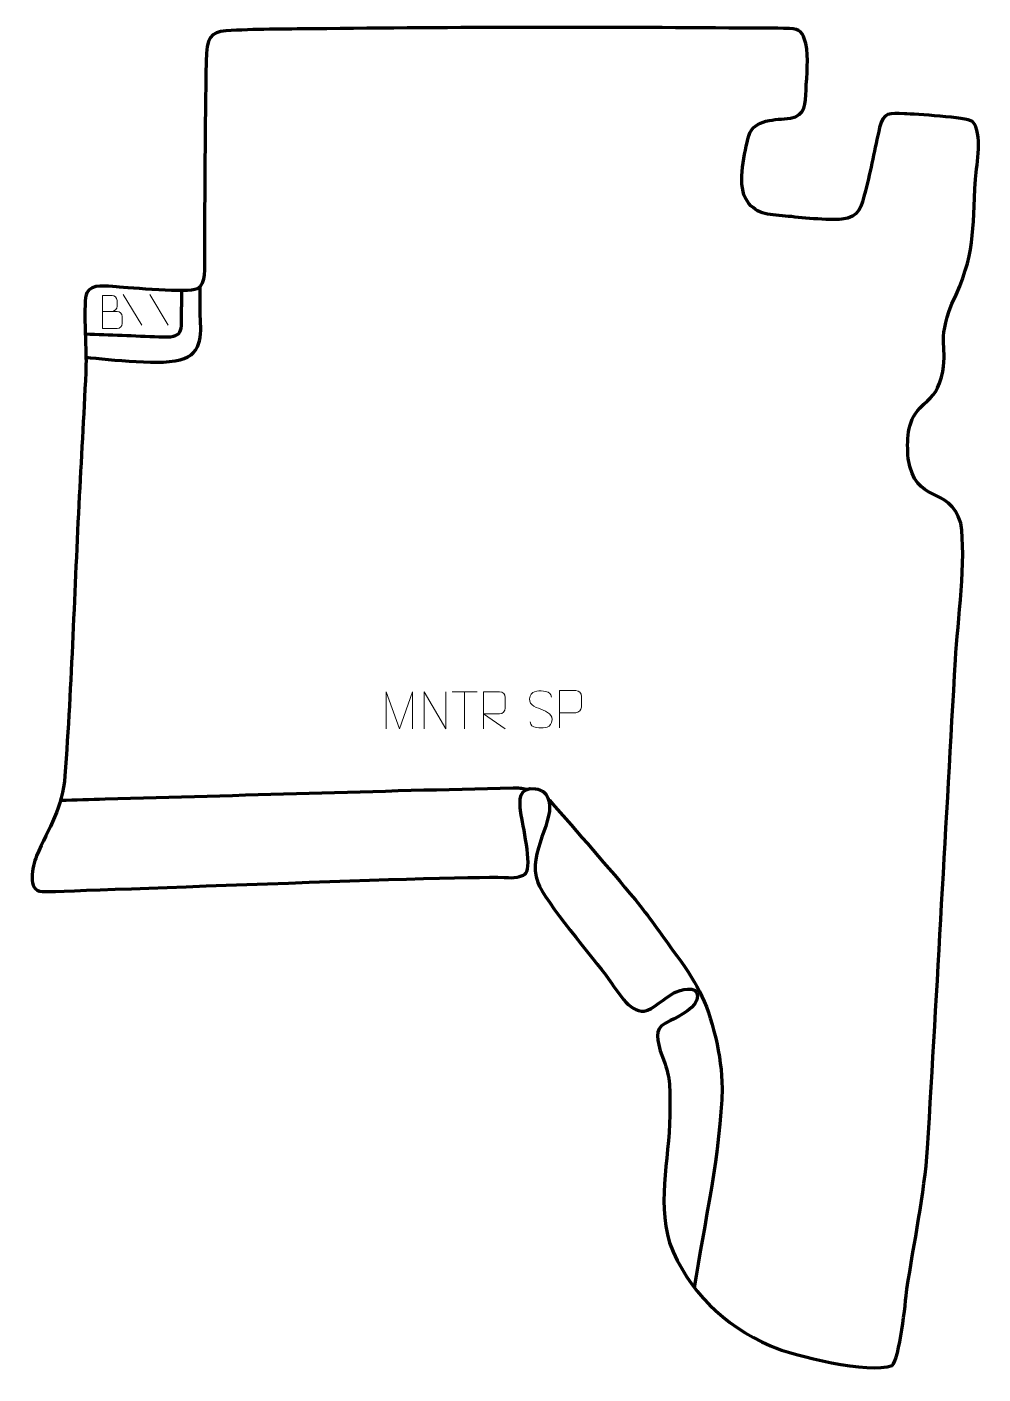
# Model space of a CAD drawing. Header units: millimetres. Extents: x 1089 to 1732, y 54 to 960.
import ezdxf

# ---------------------------------------------------------------- set-up
doc = ezdxf.new("R2010")
doc.units = ezdxf.units.MM
doc.header["$MEASUREMENT"] = 0
doc.layers.add('layer 2', color=7, linetype='Continuous')
doc.layers.add('layer 3', color=7, linetype='Continuous')

msp = doc.modelspace()

# ---------------------------------------------------------------- linework, layer by layer
at = {"layer": 'layer 2', "color": 140, "lineweight": 158}
for points, knots in [([(1128.0828, 753.6357), (1144.7416, 753.1009), (1161.0327, 752.5234), (1177.6891, 751.7089), (1177.6891, 751.7089), (1195.1071, 750.8573), (1192.5244, 754.8637), (1192.9384, 771.1461), (1192.9384, 771.1461), (1193.0376, 775.0454), (1193.1237, 778.9423), (1193.1965, 782.8423)], [0, 0, 0, 0, 0.25, 0.25, 0.25, 0.25, 0.5, 0.5, 0.5, 0.5, 1, 1, 1, 1]), ([(1128.5506, 737.9998), (1144.0625, 736.6078), (1181.2005, 731.7537), (1194.6165, 737.0979), (1194.6165, 737.0979), (1209.1142, 742.8732), (1205.3334, 758.0038), (1205.2862, 770.7341), (1205.2862, 770.7341), (1205.3258, 775.7179), (1205.3776, 780.7019), (1205.4232, 785.6857)], [0, 0, 0, 0, 0.25, 0.25, 0.25, 0.25, 0.5, 0.5, 0.5, 0.5, 1, 1, 1, 1]), ([(1111.4874, 440.1157), (1121.484, 440.3878), (1131.4807, 440.6598), (1141.4774, 440.9318), (1141.4774, 440.9318), (1232.9127, 443.4197), (1324.4172, 446.435), (1415.8507, 448.3939), (1415.8507, 448.3939), (1420.1606, 448.4856), (1421.1034, 448.3901), (1425.2135, 447.4417)], [0, 0, 0, 0, 0.25, 0.25, 0.25, 0.25, 0.5, 0.5, 0.5, 0.5, 1, 1, 1, 1]), ([(1440.4287, 440.1341), (1459.5873, 417.9444), (1479.5516, 395.5611), (1498.1933, 373.0269), (1498.1933, 373.0269), (1506.7591, 362.6723), (1515.2514, 350.0967), (1523.3835, 339.12), (1523.3835, 339.12), (1538.978, 318.0702), (1546.009, 306.1338), (1552.154, 280.1362), (1552.154, 280.1362), (1554.7745, 269.05), (1556.4068, 257.748), (1556.4327, 246.3436), (1556.4327, 246.3436), (1555.8337, 205.4515), (1544.109, 153.5234), (1537.7138, 112.4966)], [0, 0, 0, 0, 0.16666667, 0.16666667, 0.16666667, 0.16666667, 0.33333333, 0.33333333, 0.33333333, 0.33333333, 0.5, 0.5, 0.5, 0.5, 0.66666667, 0.66666667, 0.66666667, 0.66666667, 1, 1, 1, 1])]:
    msp.add_open_spline(points, degree=3, knots=knots, dxfattribs=at)
at = {"layer": 'layer 2', "color": 250, "lineweight": 9}
for points, knots in [([(1139.7222, 768.8557), (1142.9812, 768.8561), (1146.2406, 768.8561), (1149.5003, 768.8557), (1149.5003, 768.8557), (1151.2696, 768.8402), (1152.9925, 767.2852), (1152.9925, 765.4494), (1152.9925, 765.4494), (1152.9922, 764.4386), (1152.9922, 761.7073), (1152.9925, 760.6962), (1152.9925, 760.6962), (1153.0084, 759.0321), (1151.6271, 757.2283), (1149.5477, 757.2435), (1149.5477, 757.2435), (1146.2877, 757.2438), (1143.028, 757.2438), (1139.7687, 757.2435), (1139.7687, 757.2435), (1139.7687, 764.6939), (1139.7687, 772.144), (1139.7687, 779.5938), (1139.7687, 779.5938), (1141.8948, 779.5938), (1144.0212, 779.5938), (1146.1477, 779.5938), (1146.1477, 779.5938), (1147.6532, 779.6096), (1149.5312, 777.8984), (1149.5471, 776.1407), (1149.5471, 776.1407), (1149.5467, 774.2901), (1149.5467, 774.1594), (1149.5471, 772.3085), (1149.5471, 772.3085), (1149.5625, 770.4579), (1147.9016, 768.8402), (1146.1012, 768.8557)], [0, 0, 0, 0, 0.09090909, 0.09090909, 0.09090909, 0.09090909, 0.18181818, 0.18181818, 0.18181818, 0.18181818, 0.27272727, 0.27272727, 0.27272727, 0.27272727, 0.36363636, 0.36363636, 0.36363636, 0.36363636, 0.45454545, 0.45454545, 0.45454545, 0.45454545, 0.54545455, 0.54545455, 0.54545455, 0.54545455, 0.63636364, 0.63636364, 0.63636364, 0.63636364, 0.72727273, 0.72727273, 0.72727273, 0.72727273, 0.81818182, 0.81818182, 0.81818182, 0.81818182, 1, 1, 1, 1]), ([(1330.4682, 488.0793), (1330.4682, 488.0793), (1330.4682, 513.0372), (1330.4682, 513.0372), (1330.4682, 513.0372), (1330.4682, 513.0372), (1339.3933, 488.0793), (1339.3933, 488.0793), (1339.3933, 488.0793), (1339.3933, 488.0793), (1348.1532, 513.0367), (1348.1532, 513.0367), (1348.1532, 513.0367), (1348.1532, 513.0367), (1348.1532, 488.0793), (1348.1532, 488.0793)], [0, 0, 0, 0, 0.2, 0.2, 0.2, 0.2, 0.4, 0.4, 0.4, 0.4, 0.6, 0.6, 0.6, 0.6, 1, 1, 1, 1]), ([(1355.9626, 488.0829), (1355.9626, 488.0829), (1355.9626, 513.0364), (1355.9626, 513.0364), (1355.9626, 513.0364), (1355.9626, 513.0364), (1370.6174, 488.0829), (1370.6174, 488.0829), (1370.6174, 488.0829), (1370.6174, 488.0829), (1370.6174, 513.0364), (1370.6174, 513.0364)], [0, 0, 0, 0, 0.25, 0.25, 0.25, 0.25, 0.5, 0.5, 0.5, 0.5, 1, 1, 1, 1]), ([(1395.9579, 488.0829), (1395.9579, 488.0829), (1395.9579, 513.0364), (1395.9579, 513.0364), (1395.9579, 513.0364), (1399.5527, 513.0364), (1403.1482, 513.0364), (1406.7434, 513.0364), (1406.7434, 513.0364), (1409.0687, 512.9987), (1410.626, 511.5087), (1410.6219, 509.1423), (1410.6219, 509.1423), (1410.6215, 507.1068), (1410.6215, 504.0474), (1410.6219, 502.0114), (1410.6219, 502.0114), (1410.6154, 500.1359), (1408.8031, 498.1941), (1406.7936, 498.175), (1406.7936, 498.175), (1406.7936, 498.175), (1395.9579, 498.175), (1395.9579, 498.175), (1395.9579, 498.175), (1395.9579, 498.175), (1410.6126, 488.0829), (1410.6126, 488.0829)], [0, 0, 0, 0, 0.125, 0.125, 0.125, 0.125, 0.25, 0.25, 0.25, 0.25, 0.375, 0.375, 0.375, 0.375, 0.5, 0.5, 0.5, 0.5, 0.625, 0.625, 0.625, 0.625, 0.75, 0.75, 0.75, 0.75, 1, 1, 1, 1]), ([(1434.5377, 501.3247), (1430.2894, 502.7951), (1425.3813, 504.5909), (1427.3864, 510.1112), (1427.3864, 510.1112), (1428.8899, 514.2511), (1434.1035, 513.8626), (1437.7071, 513.2615), (1437.7071, 513.2615), (1440.5677, 512.7843), (1441.4324, 511.5711), (1441.743, 509.487)], [0, 0, 0, 0, 0.25, 0.25, 0.25, 0.25, 0.5, 0.5, 0.5, 0.5, 1, 1, 1, 1]), ([(1447.2056, 488.8479), (1447.2056, 488.8479), (1447.2056, 513.8015), (1447.2056, 513.8015), (1447.2056, 513.8015), (1450.8006, 513.8015), (1454.3959, 513.8015), (1457.9913, 513.8015), (1457.9913, 513.8015), (1460.3165, 513.7636), (1461.8739, 512.2735), (1461.8697, 509.9074), (1461.8697, 509.9074), (1461.8693, 507.8717), (1461.8693, 504.8124), (1461.8697, 502.7764), (1461.8697, 502.7764), (1461.8632, 500.901), (1460.051, 498.9591), (1458.0414, 498.94), (1458.0414, 498.94), (1458.0414, 498.94), (1447.2056, 498.94), (1447.2056, 498.94)], [0, 0, 0, 0, 0.14285714, 0.14285714, 0.14285714, 0.14285714, 0.28571429, 0.28571429, 0.28571429, 0.28571429, 0.42857143, 0.42857143, 0.42857143, 0.42857143, 0.57142857, 0.57142857, 0.57142857, 0.57142857, 0.71428571, 0.71428571, 0.71428571, 0.71428571, 1, 1, 1, 1]), ([(1434.5377, 501.3246), (1438.5563, 499.6779), (1443.5858, 497.7896), (1441.7518, 492.4293), (1441.7518, 492.4293), (1440.292, 488.1629), (1435.3812, 488.4196), (1431.6551, 488.9743), (1431.6551, 488.9743), (1428.9051, 489.3841), (1427.6842, 490.5976), (1427.3062, 492.7098)], [0, 0, 0, 0, 0.25, 0.25, 0.25, 0.25, 0.5, 0.5, 0.5, 0.5, 1, 1, 1, 1])]:
    msp.add_open_spline(points, degree=3, knots=knots, dxfattribs=at)
for points in [[(1153.6949, 780.1398), (1153.6949, 780.1398), (1166.0592, 759.5955), (1166.0592, 759.5955)], [(1171.4248, 780.1398), (1171.4248, 780.1398), (1183.7891, 759.5955), (1183.7891, 759.5955)], [(1374.7964, 513.0129), (1374.7964, 513.0129), (1391.7836, 513.0129), (1391.7836, 513.0129)], [(1383.2902, 488.0829), (1383.2902, 488.0829), (1383.2902, 513.0364), (1383.2902, 513.0364)]]:
    msp.add_open_spline(points, degree=3, dxfattribs=at)
at = {"layer": 'layer 3', "color": 242, "lineweight": 158}
msp.add_open_spline([(1612.9413, 917.6931), (1612.4938, 908.6546), (1612.7346, 900.4122), (1602.5317, 898.8796), (1602.5317, 898.8796), (1592.3293, 897.3471), (1578.0511, 898.6143), (1574.3619, 886.8022), (1574.3619, 886.8022), (1571.7078, 876.5233), (1566.8962, 854.8709), (1572.0387, 845.338), (1572.0387, 845.338), (1578.4129, 833.5216), (1587.3803, 834.1864), (1599.2095, 832.9403), (1599.2095, 832.9403), (1608.4502, 831.9668), (1628.2044, 829.8926), (1637.0227, 830.7591), (1637.0227, 830.7591), (1649.3115, 832.3859), (1649.9837, 838.9777), (1652.9089, 849.8933), (1652.9089, 849.8933), (1656.6153, 864.0992), (1659.03, 878.3089), (1662.4568, 892.4445), (1662.4568, 892.4445), (1664.9766, 902.8386), (1669.0686, 902.225), (1679.1294, 901.7273), (1679.1294, 901.7273), (1686.5522, 901.3255), (1720.5302, 899.4883), (1725.0002, 896.532), (1725.0002, 896.532), (1732.0217, 888.0126), (1727.75, 868.7089), (1726.9308, 857.7831), (1726.9308, 857.7831), (1724.7878, 822.0405), (1727.1608, 807.7631), (1711.1182, 773.8452), (1711.1182, 773.8452), (1700.3834, 747.2924), (1709.078, 745.6879), (1704.1616, 724.6682), (1704.1616, 724.6682), (1700.3437, 712.3739), (1697.5407, 711.8148), (1689.4377, 703.673), (1689.4377, 703.673), (1680.6549, 694.8484), (1680.815, 681.6361), (1681.6696, 669.9358), (1681.6696, 669.9358), (1686.4377, 638.0468), (1708.8136, 652.8089), (1717.0603, 626.3775), (1717.0603, 626.3775), (1720.8402, 602.2847), (1714.9511, 560.4067), (1713.4561, 534.4299), (1713.4561, 534.4299), (1707.1656, 424.987), (1701.2342, 315.5102), (1694.7295, 206.082), (1694.7295, 206.082), (1692.5283, 174.9316), (1685.4831, 142.4201), (1680.8431, 111.2872), (1680.8431, 111.2872), (1679.6883, 102.5612), (1676.0657, 64.2644), (1670.7773, 59.9782), (1670.7773, 59.9782), (1655.2426, 54.2041), (1605.2384, 66.3553), (1588.9527, 73.1173), (1588.9527, 73.1173), (1557.4852, 87.3362), (1533.552, 109.7598), (1521.1496, 142.4691), (1521.1496, 142.4691), (1512.1145, 172.469), (1522.0241, 203.263), (1521.4068, 233.9578), (1521.4068, 233.9578), (1521.0976, 252.0771), (1521.73, 254.5037), (1514.8298, 271.6212), (1514.8298, 271.6212), (1511.8885, 282.8154), (1511.2329, 287.1092), (1521.7391, 291.9441), (1521.7391, 291.9441), (1527.55, 294.6182), (1540.3598, 301.0359), (1539.978, 308.6206), (1539.978, 308.6206), (1539.6115, 315.9027), (1528.0837, 312.6095), (1524.0829, 310.536), (1524.0829, 310.536), (1518.2304, 307.2799), (1509.6447, 299.1853), (1504.1634, 298.2713), (1504.1634, 298.2713), (1493.6585, 297.5053), (1485.578, 312.5163), (1480.1447, 319.9437), (1480.1447, 319.9437), (1469.8659, 333.6804), (1437.2496, 372.0962), (1432.4731, 384.8345), (1432.4731, 384.8345), (1424.8243, 405.2324), (1445.4479, 427.2804), (1439.3422, 441.701), (1439.3422, 441.701), (1437.6811, 445.6241), (1434.874, 446.8076), (1431.0292, 447.8278), (1431.0292, 447.8278), (1419.788, 449.3863), (1419.9129, 440.1991), (1421.0768, 431.6698), (1421.0768, 431.6698), (1422.1384, 424.3017), (1428.8799, 395.8016), (1424.4861, 390.9634), (1424.4861, 390.9634), (1423.1013, 389.4386), (1418.3998, 387.5489), (1412.5479, 388.0926), (1412.5479, 388.0926), (1391.3261, 390.0645), (1106.8128, 378.1735), (1099.0151, 378.6506), (1099.0151, 378.6506), (1088.8618, 379.2719), (1092.4316, 395.451), (1095.3271, 402.6218), (1095.3271, 402.6218), (1103.6511, 421.7887), (1112.8297, 434.9755), (1114.4089, 456.5689), (1114.4089, 456.5689), (1118.9637, 518.8476), (1120.8743, 582.2508), (1124.0672, 644.6951), (1124.0672, 644.6951), (1125.5807, 674.152), (1127.524, 703.8783), (1128.5852, 733.3219), (1128.5852, 733.3219), (1128.7822, 741.6786), (1126.5591, 776.4746), (1129.062, 781.2287), (1129.062, 781.2287), (1132.5408, 787.8367), (1142.6256, 785.6433), (1149.1795, 785.2654), (1149.1795, 785.2654), (1158.3139, 784.6884), (1197.5012, 781.0084), (1203.2659, 783.9845), (1203.2659, 783.9845), (1209.7477, 787.3309), (1208.1831, 798.6853), (1208.2123, 805.1137), (1208.2123, 805.1137), (1208.4319, 848.9646), (1208.7127, 893.0044), (1209.3351, 936.8458), (1209.3351, 936.8458), (1209.5682, 953.2641), (1212.3849, 956.6577), (1222.6655, 957.4245), (1222.6655, 957.4245), (1241.4724, 958.7712), (1262.6419, 958.6188), (1281.5713, 958.8452), (1281.5713, 958.8452), (1377.4948, 959.9923), (1474.1588, 960.1157), (1570.0902, 959.2667), (1570.0902, 959.2667), (1580.4794, 959.2112), (1591.3961, 959.3957), (1601.7129, 959.0132), (1601.7129, 959.0132), (1609.004, 958.743), (1610.9223, 956.5541), (1612.6977, 949.0136), (1612.6977, 949.0136), (1614.9788, 939.3261), (1613.3063, 927.6338), (1612.9413, 917.6931)], degree=3, knots=[0, 0, 0, 0, 0.01960784, 0.01960784, 0.01960784, 0.01960784, 0.03921569, 0.03921569, 0.03921569, 0.03921569, 0.05882353, 0.05882353, 0.05882353, 0.05882353, 0.07843137, 0.07843137, 0.07843137, 0.07843137, 0.09803922, 0.09803922, 0.09803922, 0.09803922, 0.11764706, 0.11764706, 0.11764706, 0.11764706, 0.1372549, 0.1372549, 0.1372549, 0.1372549, 0.15686275, 0.15686275, 0.15686275, 0.15686275, 0.17647059, 0.17647059, 0.17647059, 0.17647059, 0.19607843, 0.19607843, 0.19607843, 0.19607843, 0.21568627, 0.21568627, 0.21568627, 0.21568627, 0.23529412, 0.23529412, 0.23529412, 0.23529412, 0.25490196, 0.25490196, 0.25490196, 0.25490196, 0.2745098, 0.2745098, 0.2745098, 0.2745098, 0.29411765, 0.29411765, 0.29411765, 0.29411765, 0.31372549, 0.31372549, 0.31372549, 0.31372549, 0.33333333, 0.33333333, 0.33333333, 0.33333333, 0.35294118, 0.35294118, 0.35294118, 0.35294118, 0.37254902, 0.37254902, 0.37254902, 0.37254902, 0.39215686, 0.39215686, 0.39215686, 0.39215686, 0.41176471, 0.41176471, 0.41176471, 0.41176471, 0.43137255, 0.43137255, 0.43137255, 0.43137255, 0.45098039, 0.45098039, 0.45098039, 0.45098039, 0.47058824, 0.47058824, 0.47058824, 0.47058824, 0.49019608, 0.49019608, 0.49019608, 0.49019608, 0.50980392, 0.50980392, 0.50980392, 0.50980392, 0.52941176, 0.52941176, 0.52941176, 0.52941176, 0.54901961, 0.54901961, 0.54901961, 0.54901961, 0.56862745, 0.56862745, 0.56862745, 0.56862745, 0.58823529, 0.58823529, 0.58823529, 0.58823529, 0.60784314, 0.60784314, 0.60784314, 0.60784314, 0.62745098, 0.62745098, 0.62745098, 0.62745098, 0.64705882, 0.64705882, 0.64705882, 0.64705882, 0.66666667, 0.66666667, 0.66666667, 0.66666667, 0.68627451, 0.68627451, 0.68627451, 0.68627451, 0.70588235, 0.70588235, 0.70588235, 0.70588235, 0.7254902, 0.7254902, 0.7254902, 0.7254902, 0.74509804, 0.74509804, 0.74509804, 0.74509804, 0.76470588, 0.76470588, 0.76470588, 0.76470588, 0.78431373, 0.78431373, 0.78431373, 0.78431373, 0.80392157, 0.80392157, 0.80392157, 0.80392157, 0.82352941, 0.82352941, 0.82352941, 0.82352941, 0.84313725, 0.84313725, 0.84313725, 0.84313725, 0.8627451, 0.8627451, 0.8627451, 0.8627451, 0.88235294, 0.88235294, 0.88235294, 0.88235294, 0.90196078, 0.90196078, 0.90196078, 0.90196078, 0.92156863, 0.92156863, 0.92156863, 0.92156863, 0.94117647, 0.94117647, 0.94117647, 0.94117647, 0.96078431, 0.96078431, 0.96078431, 0.96078431, 1, 1, 1, 1], dxfattribs=at)

doc.saveas('drawing.dxf')
